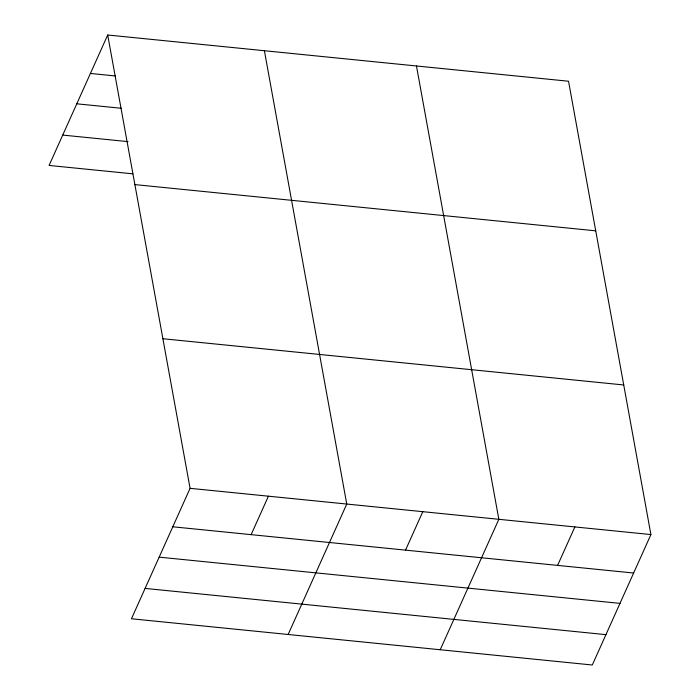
<?xml version="1.0" encoding="UTF-8"?>
<svg xmlns="http://www.w3.org/2000/svg" width="700" height="700" viewBox="0 0 700 700"><rect width="100%" height="100%" fill="white"/><g stroke="black" fill="none" stroke-linecap="round" stroke-linejoin="round"><path stroke-width="1.05" d="M107.704 35L190.076 488.329L131.46 618.765L592.296 665L650.913 534.564L568.54 81.235L107.704 35L49.087 165.436L132.869 173.836M251.134 534.651L268.415 496.186M288.146 634.48L346.762 504.052L264.39 50.724M405.519 550.139L422.8 511.683M440.221 649.74L498.838 519.312L416.465 65.975M557.594 565.39L574.875 526.934M90.422 73.456L115.447 75.968M76.781 103.81L121.389 108.281M62.729 135.082L128.013 141.627M134.89 184.599L595.726 230.834M162.89 338.73L623.735 384.965M190.076 488.329L650.913 534.564M172.795 526.785L633.631 573.02M159.154 557.139L619.99 603.374M145.101 588.411L605.938 634.646"/></g></svg>
